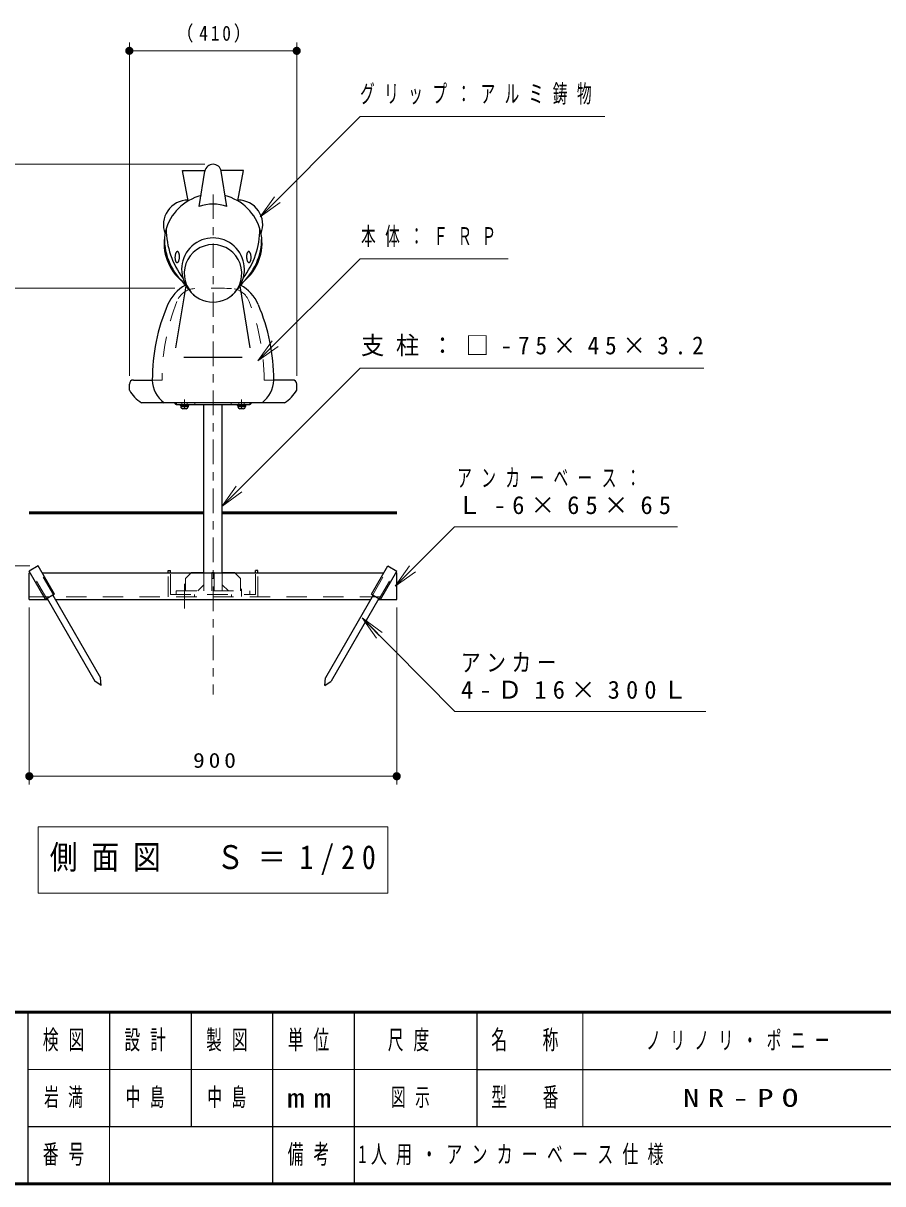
# Model space of a CAD drawing. Units: millimetres on the paper, scale 1:20. Extents: x -385 to 0, y 0 to 267.
# Drawn here: x -243.1 to -137.8, y 0 to 142 of the extents above; entities that cross this region are included whole.
import ezdxf

# ---------------------------------------------------------------- set-up
doc = ezdxf.new("R2010")
doc.units = ezdxf.units.MM
doc.linetypes.add('USER1', pattern=[4.5, 2.5, -2])
doc.linetypes.add('USER2', pattern=[6, 3, -1, 1, -1])
doc.layers.add('LY_1', color=7, linetype='Continuous', lineweight=13)
doc.styles.add('ＭＳ ゴシック', font='')
doc.styles.get('ＭＳ ゴシック').set_extended_font_data('MS Gothic')

# ---------------------------------------------------------------- blocks, each defined once
blk = doc.blocks.new('filled_dot')
at = {"color": 0, "linetype": 'Continuous', "lineweight": -2, "const_width": 1.25}
blk.add_lwpolyline([(-0.625, 0, 1), (0.625, 0, 1)], format="xyb", close=True, dxfattribs=at)

msp = doc.modelspace()

# ---------------------------------------------------------------- linework, layer by layer
at = {"layer": 'LY_1'}
for p, q in [((-230.053, 98.877), (-230.053, 139.666)), ((-209.553, 98.877), (-209.553, 139.666)), ((-230.053, 138.666), (-209.553, 138.666)), ((-220.803, 124.787), (-263.303, 124.787)), ((-214.031, 118.333), (-212.272, 120.814)), ((-214.031, 118.333), (-211.917, 120.461)), ((-211.562, 120.109), (-214.031, 118.333)), ((-224.473, 109.627), (-253.303, 109.627)), ((-214.315, 100.705), (-212.548, 103.18)), ((-214.315, 100.705), (-212.194, 102.826)), ((-211.84, 102.472), (-214.315, 100.705)), ((-218.733, 82.911), (-216.965, 85.385)), ((-218.733, 82.911), (-216.612, 85.032)), ((-216.258, 84.678), (-218.733, 82.911)), ((-242.222, 75.616), (-253.303, 75.616)), ((-197.498, 73.142), (-195.731, 75.617)), ((-197.498, 73.142), (-195.377, 75.264)), ((-195.023, 74.91), (-197.498, 73.142)), ((-242.305, 70.527), (-242.305, 48.881)), ((-197.305, 70.527), (-197.305, 48.881)), ((-199.799, 66.773), (-201.556, 69.255)), ((-201.556, 69.255), (-199.089, 67.477)), ((-201.556, 69.255), (-199.444, 67.125)), ((-197.305, 49.881), (-242.305, 49.881)), ((-241.203, 43.693), (-241.203, 35.56)), ((-198.403, 43.693), (-241.203, 43.693)), ((-198.403, 35.56), (-198.403, 43.693)), ((-241.203, 35.56), (-198.403, 35.56)), ((-174.5, 21), (-174.5, 7)), ((-242.5, 14), (-187.5, 14)), ((-232.5, 7), (-232.5, 0))]:
    msp.add_line(p, q, dxfattribs=at)
at = {"layer": 'LY_1', "lineweight": 25}
for p, q in [((-222.85, 120.296), (-223.523, 124.026)), ((-223.523, 124.026), (-220.774, 124.026)), ((-221.508, 119.599), (-220.79, 123.949)), ((-216.084, 124.026), (-218.832, 124.026)), ((-218.098, 119.599), (-218.817, 123.949)), ((-216.756, 120.296), (-216.084, 124.026)), ((-224.361, 102.316), (-223.108, 109.908)), ((-215.245, 102.316), (-216.499, 109.908)), ((-223.375, 101.153), (-216.232, 101.153)), ((-229.553, 98.377), (-227.242, 98.377)), ((-210.053, 98.377), (-212.364, 98.377)), ((-230.053, 97.127), (-230.053, 97.877)), ((-209.553, 97.127), (-209.553, 97.877)), ((-211.053, 95.602), (-228.553, 95.602)), ((-224.303, 95.602), (-224.303, 95.377)), ((-224.303, 95.377), (-215.303, 95.377)), ((-223.828, 95.377), (-223.828, 95.277)), ((-222.778, 95.277), (-223.828, 95.277)), ((-223.763, 95.277), (-223.763, 95.152)), ((-223.306, 95.277), (-223.34, 95.152)), ((-223.266, 95.277), (-223.3, 95.152)), ((-222.843, 95.277), (-222.843, 95.152)), ((-222.778, 95.277), (-222.778, 95.377)), ((-220.928, 82.127), (-220.928, 95.377)), ((-218.678, 82.127), (-218.678, 95.377)), ((-216.828, 95.377), (-216.828, 95.277)), ((-215.778, 95.277), (-216.828, 95.277)), ((-216.763, 95.277), (-216.763, 95.152)), ((-216.306, 95.277), (-216.34, 95.152)), ((-216.266, 95.277), (-216.3, 95.152)), ((-215.843, 95.277), (-215.843, 95.152)), ((-215.778, 95.277), (-215.778, 95.377)), ((-215.303, 95.602), (-215.303, 95.377)), ((-223.763, 95.152), (-222.843, 95.152)), ((-223.753, 95.152), (-223.753, 95.102)), ((-223.103, 94.852), (-223.503, 94.852)), ((-222.853, 95.152), (-222.853, 95.102)), ((-216.763, 95.152), (-215.843, 95.152)), ((-216.753, 95.152), (-216.753, 95.102)), ((-216.103, 94.852), (-216.503, 94.852)), ((-215.853, 95.152), (-215.853, 95.102)), ((-220.928, 74.827), (-220.928, 82.127)), ((-218.678, 74.827), (-218.678, 82.127)), ((-241.222, 75.616), (-242.305, 74.991)), ((-239.222, 72.152), (-241.222, 75.616)), ((-200.387, 72.152), (-198.387, 75.616)), ((-198.387, 75.616), (-197.305, 74.991)), ((-240.305, 71.527), (-242.305, 74.991)), ((-242.305, 71.527), (-242.305, 74.777)), ((-242.305, 74.777), (-242.181, 74.777)), ((-240.738, 74.777), (-198.872, 74.777)), ((-225.305, 75.077), (-225.005, 75.077)), ((-225.305, 74.777), (-225.305, 75.077)), ((-225.005, 74.777), (-225.005, 75.077)), ((-214.301, 75.077), (-214.601, 75.077)), ((-214.601, 74.777), (-214.601, 75.077)), ((-214.301, 74.777), (-214.301, 75.077)), ((-199.305, 71.527), (-197.305, 74.991)), ((-197.429, 74.777), (-197.305, 74.777)), ((-197.305, 71.527), (-197.305, 74.777)), ((-242.305, 71.527), (-240.045, 71.527)), ((-239.222, 72.152), (-240.305, 71.527)), ((-240.11, 71.639), (-234.263, 61.511)), ((-239.417, 72.039), (-233.57, 61.911)), ((-239.121, 71.527), (-200.485, 71.527)), ((-200.189, 72.039), (-206.036, 61.911)), ((-199.496, 71.639), (-205.344, 61.511)), ((-200.387, 72.152), (-199.305, 71.527)), ((-199.561, 71.527), (-197.305, 71.527)), ((-233.506, 61.001), (-234.263, 61.511)), ((-233.506, 61.001), (-233.57, 61.911)), ((-206.1, 61.001), (-206.036, 61.911)), ((-206.1, 61.001), (-205.344, 61.511)), ((-242.5, 21), (-242.5, 0)), ((-232.5, 21), (-232.5, 7)), ((-222.5, 21), (-222.5, 7)), ((-212.5, 21), (-212.5, 0)), ((-202.5, 21), (-202.5, 7)), ((-187.5, 21), (-187.5, 7)), ((-187.5, 14), (-70, 14)), ((-242.5, 7), (0, 7)), ((-202.5, 7), (-202.5, 0))]:
    msp.add_line(p, q, dxfattribs=at)
at = {"layer": 'LY_1', "linetype": 'USER2'}
for p, q in [((-219.803, 121.09), (-219.803, 59.881)), ((-223.303, 94.989), (-223.303, 95.989)), ((-216.303, 94.989), (-216.303, 95.989)), ((-223.303, 73.421), (-223.303, 70.431)), ((-216.303, 72.827), (-216.303, 71.877))]:
    msp.add_line(p, q, dxfattribs=at)
at = {"layer": 'LY_1', "linetype": 'USER1'}
for p, q in [((-227.242, 98.377), (-226.053, 98.377)), ((-213.553, 98.377), (-212.364, 98.377)), ((-223.628, 95.377), (-223.628, 95.602)), ((-222.978, 95.377), (-222.978, 95.602)), ((-222.028, 95.602), (-222.028, 95.377)), ((-217.578, 95.602), (-217.578, 95.377)), ((-216.628, 95.377), (-216.628, 95.602)), ((-215.978, 95.377), (-215.978, 95.602)), ((-239.361, 72.072), (-241.361, 75.536)), ((-200.249, 72.072), (-198.249, 75.536)), ((-240.166, 71.607), (-242.166, 75.071)), ((-225.305, 71.827), (-225.305, 74.777)), ((-225.005, 72.127), (-225.005, 74.777)), ((-223.178, 74.077), (-222.428, 74.827)), ((-223.178, 74.077), (-223.178, 72.577)), ((-220.928, 74.827), (-222.428, 74.827)), ((-220.928, 72.577), (-220.928, 74.827)), ((-219.953, 74.827), (-219.953, 72.577)), ((-219.653, 74.827), (-219.953, 74.827)), ((-219.653, 74.077), (-219.953, 74.077)), ((-219.653, 72.577), (-219.653, 74.827)), ((-218.678, 74.827), (-217.178, 74.827)), ((-218.678, 72.577), (-218.678, 74.827)), ((-216.428, 74.077), (-217.178, 74.827)), ((-216.428, 74.077), (-216.428, 72.577)), ((-214.601, 72.127), (-214.601, 74.777)), ((-214.301, 71.827), (-214.301, 74.777)), ((-199.443, 71.607), (-197.443, 75.071)), ((-224.303, 72.577), (-215.303, 72.577)), ((-224.303, 72.577), (-224.303, 72.127)), ((-220.928, 73.327), (-221.678, 72.577)), ((-218.678, 73.327), (-217.928, 72.577)), ((-215.303, 72.577), (-215.303, 72.127)), ((-242.305, 71.827), (-197.305, 71.827)), ((-225.005, 72.127), (-214.601, 72.127)), ((-222.055, 71.827), (-222.055, 72.127)), ((-217.551, 71.827), (-217.551, 72.127))]:
    msp.add_line(p, q, dxfattribs=at)
at = {"layer": 'LY_1', "lineweight": 50}
for p, q in [((-242.305, 82.127), (-220.928, 82.127)), ((-218.678, 82.127), (-197.305, 82.127)), ((-385, 21), (0, 21)), ((-385, 0), (0, 0))]:
    msp.add_line(p, q, dxfattribs=at)
at = {"layer": 'LY_1'}
for points in [[(-214.031, 118.333), (-201.8, 130.646), (-171.798, 130.646)], [(-214.315, 100.705), (-201.8, 113.22), (-183.675, 113.22)], [(-218.733, 82.911), (-201.8, 99.843), (-159.675, 99.843)], [(-197.498, 73.142), (-190.238, 80.403), (-162.904, 80.403)], [(-201.556, 69.255), (-190.202, 57.802), (-159.429, 57.802)]]:
    msp.add_lwpolyline(points, dxfattribs=at)
at = {"layer": 'LY_1', "lineweight": 25}
for points in [[(-224.164, 114.097), (-224.188, 114.096), (-224.212, 114.089), (-224.236, 114.077), (-224.26, 114.06), (-224.283, 114.038), (-224.305, 114.012), (-224.327, 113.981), (-224.347, 113.945), (-224.366, 113.906), (-224.384, 113.863), (-224.4, 113.816), (-224.415, 113.767), (-224.428, 113.715), (-224.439, 113.661), (-224.448, 113.605), (-224.456, 113.547), (-224.461, 113.489), (-224.464, 113.43), (-224.465, 113.371), (-224.464, 113.312), (-224.461, 113.254), (-224.455, 113.197), (-224.448, 113.142), (-224.439, 113.09), (-224.428, 113.039), (-224.414, 112.992), (-224.4, 112.948), (-224.383, 112.907), (-224.365, 112.87), (-224.346, 112.838), (-224.326, 112.81), (-224.304, 112.787), (-224.282, 112.768), (-224.259, 112.754), (-224.235, 112.746), (-224.211, 112.742), (-224.187, 112.744), (-224.162, 112.751), (-224.138, 112.763), (-224.115, 112.78), (-224.092, 112.802), (-224.069, 112.828), (-224.048, 112.859), (-224.027, 112.895), (-224.008, 112.934), (-223.99, 112.977), (-223.974, 113.023), (-223.959, 113.073), (-223.946, 113.125), (-223.935, 113.179), (-223.926, 113.235), (-223.919, 113.293), (-223.913, 113.351), (-223.91, 113.41), (-223.909, 113.469), (-223.91, 113.528), (-223.914, 113.586), (-223.919, 113.643), (-223.926, 113.698), (-223.936, 113.75), (-223.947, 113.801), (-223.96, 113.848), (-223.975, 113.892), (-223.991, 113.933), (-224.009, 113.969), (-224.028, 114.002), (-224.049, 114.03), (-224.07, 114.053), (-224.093, 114.072), (-224.116, 114.086), (-224.14, 114.094)], [(-215.443, 114.097), (-215.467, 114.094), (-215.491, 114.086), (-215.514, 114.072), (-215.536, 114.053), (-215.558, 114.03), (-215.578, 114.002), (-215.597, 113.969), (-215.615, 113.933), (-215.632, 113.892), (-215.646, 113.848), (-215.659, 113.801), (-215.671, 113.75), (-215.68, 113.698), (-215.687, 113.643), (-215.693, 113.586), (-215.696, 113.528), (-215.697, 113.469), (-215.696, 113.41), (-215.693, 113.351), (-215.688, 113.293), (-215.68, 113.235), (-215.671, 113.179), (-215.66, 113.125), (-215.647, 113.073), (-215.632, 113.023), (-215.616, 112.977), (-215.598, 112.934), (-215.579, 112.895), (-215.559, 112.859), (-215.537, 112.828), (-215.515, 112.802), (-215.492, 112.78), (-215.468, 112.763), (-215.444, 112.751), (-215.42, 112.744), (-215.395, 112.742), (-215.371, 112.746), (-215.348, 112.754), (-215.325, 112.768), (-215.302, 112.787), (-215.281, 112.81), (-215.26, 112.838), (-215.241, 112.87), (-215.223, 112.907), (-215.207, 112.948), (-215.192, 112.992), (-215.179, 113.039), (-215.168, 113.09), (-215.158, 113.142), (-215.151, 113.197), (-215.146, 113.254), (-215.142, 113.312), (-215.141, 113.371), (-215.142, 113.43), (-215.145, 113.489), (-215.151, 113.547), (-215.158, 113.605), (-215.167, 113.661), (-215.178, 113.715), (-215.191, 113.767), (-215.206, 113.816), (-215.222, 113.863), (-215.24, 113.906), (-215.259, 113.945), (-215.28, 113.981), (-215.301, 114.012), (-215.324, 114.038), (-215.347, 114.06), (-215.37, 114.077), (-215.394, 114.089), (-215.419, 114.096)]]:
    msp.add_lwpolyline(points, close=True, dxfattribs=at)
for centre, radius, start, end in [((-219.803, 123.787), 1, 7.8842, 172.1158), ((-219.803, 115.127), 6, 104.04912, 227.47698), ((-219.803, 115.127), 6, 312.52303, 75.95088), ((-222.88, 117.383), 3.007, 89.74103, 201.04467), ((-219.803, 115.127), 4.786, 69.13374, 110.86626), ((-216.726, 117.383), 3.007, 338.95533, 90.25897), ((-215.269, 117.004), 10.281, 180.82391, 216.87611), ((-224.337, 117.004), 10.281, 323.12388, 359.17609), ((-218.327, 115.698), 7.435, 178.91943, 229.41107), ((-219.803, 111.921), 3.846, 323.53016, 216.46984), ((-221.279, 115.698), 7.435, 310.58893, 1.08057), ((-219.803, 111.416), 3.528, 310.00248, 229.99752), ((-220.764, 105.614), 5, 118.86074, 156.91813), ((-228.928, 105.177), 7.5, 34.8975, 47.47698), ((-219.803, 111.542), 3.625, 214.8975, 325.1025), ((-210.679, 105.177), 7.5, 132.52302, 145.1025), ((-218.842, 105.614), 5, 23.88443, 61.13926), ((-203.783, 98.377), 23.46, 156.91813, 180), ((-235.824, 98.377), 23.46, 0, 23.08187), ((-229.553, 97.877), 0.5, 90, 180), ((-223.847, 98.377), 3.395, 180, 234.82142), ((-215.759, 98.377), 3.395, 305.17858, 0), ((-210.053, 97.877), 0.5, 0, 90), ((-226.555, 99.067), 4, 209.01784, 240.03514), ((-213.051, 99.067), 4, 299.96486, 330.98216), ((-224.228, 95.677), 0.3, 194.47751, 270), ((-215.378, 95.677), 0.3, 270, 345.52249), ((-223.503, 95.102), 0.25, 180, 270), ((-223.103, 95.102), 0.25, 270, 0), ((-216.503, 95.102), 0.25, 180, 270), ((-216.103, 95.102), 0.25, 270, 0)]:
    msp.add_arc(centre, radius, start, end, dxfattribs=at)
at = {"layer": 'LY_1', "linetype": 'USER1'}
for centre, radius, start, end in [((-221.907, 107.068), 2.5, 93.21594, 158.54771), ((-219.803, 69.627), 40, 86.74804, 93.21594), ((-217.699, 107.068), 2.5, 21.45229, 86.78406), ((-199.79, 98.377), 26.264, 158.54771, 180), ((-239.817, 98.377), 26.264, 0, 21.45229)]:
    msp.add_arc(centre, radius, start, end, dxfattribs=at)

# ---------------------------------------------------------------- block references
at = {"layer": 'LY_1', "xscale": 0.4, "yscale": 0.4}
for p in [(-230.053, 138.666), (-242.305, 49.881)]:
    msp.add_blockref('filled_dot', p, dxfattribs=at)
at = {"layer": 'LY_1', "xscale": 0.4, "yscale": 0.4, "rotation": 180}
for p in [(-209.553, 138.666), (-197.305, 49.881)]:
    msp.add_blockref('filled_dot', p, dxfattribs=at)

# ---------------------------------------------------------------- texts
at = {"layer": 'LY_1', "style": 'ＭＳ ゴシック'}
for s, insert, char_height, attachment_point in [('\\T1.33;\\W0.85;（410）', (-219.378, 139.666), 1.833, 8), ('\\T1.64;\\W0.6;グリップ：アルミ鋳物', (-201.798, 133.296), 2.199, 4), ('\\T1.64;\\W0.6;本体：ＦＲＰ', (-201.675, 115.87), 2.199, 4), ('\\T1.5;\\W0.95;支柱：□-75×45×3.2', (-201.675, 102.493), 2.199, 4), ('\\T1.64;\\W0.6;アンカーベース：', (-189.904, 86.353), 2.199, 4), ('\\T1.5;Ｌ-6×65×65', (-189.904, 83.053), 2.199, 4), ('\\T1.29;\\W0.8;アンカー', (-189.429, 63.752), 2.199, 4), ('\\T1.5;4-Ｄ16×300Ｌ', (-189.429, 60.452), 2.199, 4), ('\\T1.33;\\W1.15;900', (-219.388, 50.881), 1.833, 8), ('\\T1.5;\\W0.85;側面図\u3000Ｓ＝1/20', (-239.803, 39.627), 2.933, 4), ('\\T1.64;\\W0.6;検図', (-237.5, 17.5), 2.346, 5), ('\\T1.64;\\W0.6;設計', (-227.5, 17.5), 2.346, 5), ('\\T1.64;\\W0.6;製図', (-217.5, 17.5), 2.346, 5), ('\\T1.64;\\W0.6;単位', (-207.5, 17.5), 2.346, 5), ('\\T1.64;\\W0.6;尺度', (-195.25, 17.5), 2.346, 5), ('\\T1.64;\\W0.6;名\u3000称', (-181, 17.5), 2.346, 5), ('\\T1.64;\\W0.6;ノリノリ・ポニー', (-166.75, 17.5), 2.199, 4), ('\\T1.64;\\W0.6;岩満', (-240.5, 10.5), 2.199, 4), ('\\T1.64;\\W0.6;中島', (-230.5, 10.5), 2.199, 4), ('\\T1.64;\\W0.6;中島', (-220.5, 10.5), 2.199, 4), ('\\T1.64;\\W0.6;図示', (-198, 10.5), 2.199, 4), ('\\T1.64;\\W0.6;型\u3000番', (-181, 10.5), 2.346, 5), ('\\T1.5;\\W1.35;NR-PO', (-162.25, 10.5), 2.199, 4), ('\\T1.5;\\W1.35;mm', (-207.5, 10.5), 2.346, 5), ('\\T1.64;\\W0.6;番号', (-237.5, 3.5), 2.346, 5), ('\\T1.64;\\W0.6;備考', (-207.5, 3.5), 2.346, 5), ('\\T1.58;\\W0.65;1人用・アンカーベース仕様', (-202, 3.5), 2.199, 4)]:
    msp.add_mtext(s, dxfattribs=dict(at, insert=insert, char_height=char_height, attachment_point=attachment_point))

doc.saveas('drawing.dxf')
